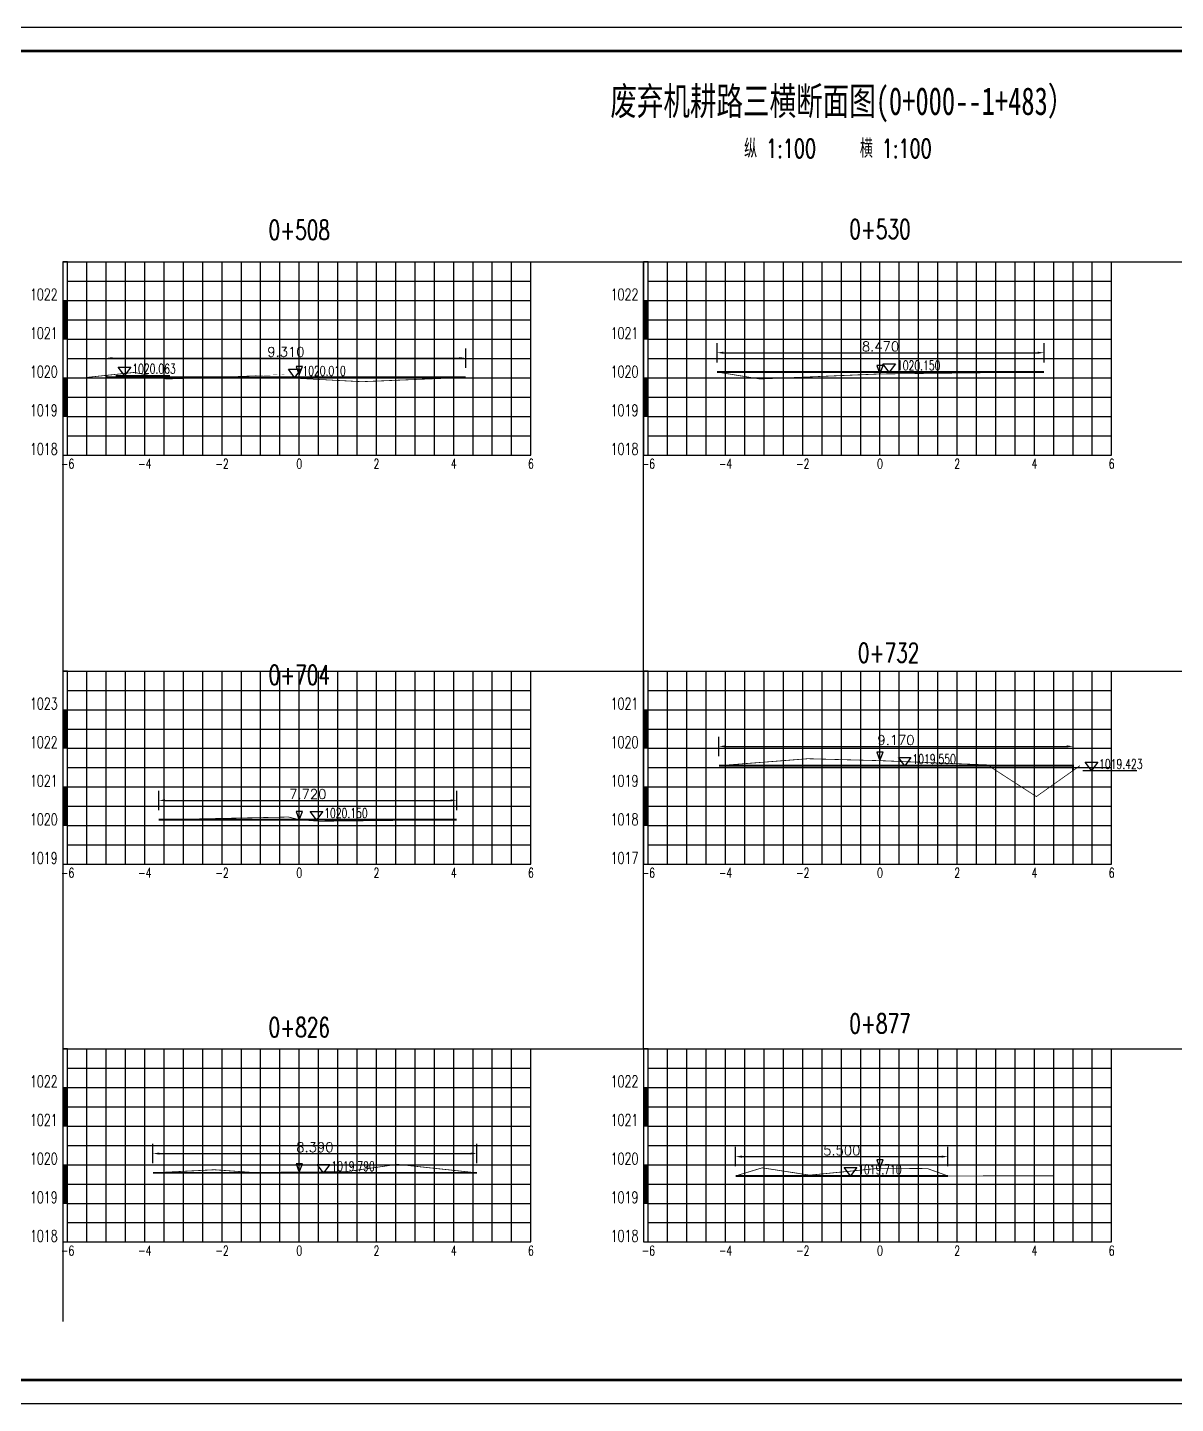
# Model space of a CAD drawing. Extents: x 695776 to 1250176, y 4443437 to 9025597.
# Drawn here: x 850887 to 880620, y 4538450 to 4574090 of the extents above; entities that cross this region are included whole.
import ezdxf
from ezdxf.enums import TextEntityAlignment as Align

# ---------------------------------------------------------------- set-up
doc = ezdxf.new("R2010")
doc.units = 0
doc.header["$LTSCALE"] = 0.5
doc.header["$PDSIZE"] = 0.2
doc.linetypes.add('ACAD_ISO07W100', pattern=[3.5, 0.5, -3])
doc.linetypes.add('CENTER2', pattern=[28.575000000000003, 19.05, -3.175, 3.175, -3.175])
doc.layers.get('0').update_dxf_attribs({"linetype": 'CONTINUOUS'})
doc.layers.get('Defpoints').update_dxf_attribs({"linetype": 'CONTINUOUS'})
for name, color, linetype in [('KEDU', 7, 'CONTINUOUS'), ('MIGE', 4, 'ACAD_ISO07W100'), ('MIGE1', 11, 'CONTINUOUS'), ('SANJIAO', 212, 'CONTINUOUS'), ('SHEJI', 1, 'CONTINUOUS'), ('YUANSHI', 2, 'CONTINUOUS'), ('YUANSHI1', 73, 'CONTINUOUS'), ('ZHOUXIAN', 20, 'CENTER2'), ('图框', 7, 'CONTINUOUS'), ('辅助线', 3, 'CONTINUOUS')]:
    doc.layers.add(name, color=color, linetype=linetype)
doc.styles.get("Standard").update_dxf_attribs({"font": 'rs.shx', "bigfont": 'hztxt.shx'})
doc.styles.add('仿宋', font='仿宋_GB2312.ttf', dxfattribs={"width": 0.7})
doc.dimstyles.get("Standard").update_dxf_attribs({"dimtxt": 0.18, "dimasz": 0.18, "dimexe": 0.18, "dimexo": 0.0625, "dimgap": 0.09, "dimtad": 0, "dimtih": 1, "dimtoh": 1, "dimdec": 4, "dimzin": 0, "dimdsep": 46, "dimtxsty": 'Standard', "dimcen": 0.09, "dimadec": 0, "dimazin": 0, "dimtfac": 1, "dimtdec": 4, "dimtofl": 0, "dimtmove": 0, "dimatfit": 3, "dimfxl": 0, "dimtolj": 1, "dimtzin": 0, "dimarcsym": 0})

# ---------------------------------------------------------------- blocks, each defined once
blk = doc.blocks.new('zhunghao')
blk.add_lwpolyline([(0, 0), (0.3260976615032547, 0.8632767448932555), (-0.3260976615032547, 0.8632767448932555), (0, 0)])
blk = doc.blocks.new('ele_sym08')
blk.add_line((0, 0), (5.596963321286434, 0))
blk.add_lwpolyline([(0.9009287351000239, -0.001867873536234299), (0.248733412096044, 0.861408871358158), (1.55312405811128, 0.861408871358158), (0.9009287351000239, -0.001867873536234299)])
at = {"width": 0.7}
blk.add_attdef('ELEVAT', (1.702886320053949, 0.1808272374633368), '', height=1, dxfattribs=at)
blk = doc.blocks.new('*D689')
at = {"color": 0, "lineweight": -2}
for p, q in [((852925.7556857187, 4565276.138782959), (852925.7556857187, 4565776.138782959)), ((853088.2556857187, 4565526.138782959), (862073.2556857188, 4565526.138782959)), ((862235.7556857188, 4565276.138782959), (862235.7556857188, 4565776.138782959))]:
    blk.add_line(p, q, dxfattribs=at)
at = {"color": 0}
for points in [[(853088.2556857187, 4565553.222116292), (853088.2556857187, 4565499.055449625), (852925.7556857187, 4565526.138782959)], [(862073.2556857188, 4565553.222116292), (862073.2556857188, 4565499.055449625), (862235.7556857188, 4565526.138782959)]]:
    blk.add_solid(points, dxfattribs=at)
at = {"layer": 'Defpoints', "color": 0}
for p in [(862235.7556857188, 4565526.138782959), (852925.7556857187, 4565026.138782959), (862235.7556857188, 4565026.138782959)]:
    blk.add_point(p, dxfattribs=at)
at = {"color": 0, "insert": (857580.7556857187, 4565688.638782959), "char_height": 250, "attachment_point": 5}
blk.add_mtext('\\A1;9.310', dxfattribs=at)
blk = doc.blocks.new('bc1_100')
blk.add_lwpolyline([(0.06354849044419097, 1), (-0.0629475173459575, 1), (-0.0629475173459575, 0), (0.06354849044419097, 0)], close=True)
at = {"width": 0.7}
blk.add_attdef('BC', text='', height=0.3, dxfattribs=at).set_placement((-0.1931060290080495, 0.007153968781494768), align=Align.RIGHT)
blk = doc.blocks.new('bc0_100')
for p, q in [((-0.06324800389507423, 1), (-0.06324800389507423, 0)), ((0.06324800389507423, 0), (0.06324800389507423, 1))]:
    blk.add_line(p, q)
at = {"const_width": 0.126496}
blk.add_lwpolyline([(0, 1), (0, 0)], dxfattribs=at)
at = {"width": 0.7}
blk.add_attdef('BC', text='', height=0.3, dxfattribs=at).set_placement((-0.1931060290080495, 0.007153968781494768), align=Align.RIGHT)
blk = doc.blocks.new('*D690')
at = {"color": 0, "lineweight": -2}
for p, q in [((868746.2261748246, 4565416.138782959), (868746.2261748246, 4565916.138782959)), ((877216.2261748258, 4565416.138782959), (877216.2261748258, 4565916.138782959)), ((868908.7261748246, 4565666.138782959), (877053.7261748258, 4565666.138782959))]:
    blk.add_line(p, q, dxfattribs=at)
at = {"color": 0}
for points in [[(868908.7261748246, 4565693.222116292), (868908.7261748246, 4565639.055449625), (868746.2261748246, 4565666.138782959)], [(877053.7261748258, 4565693.222116292), (877053.7261748258, 4565639.055449625), (877216.2261748258, 4565666.138782959)]]:
    blk.add_solid(points, dxfattribs=at)
at = {"layer": 'Defpoints', "color": 0}
for p in [(877216.2261748258, 4565666.138782959), (868746.2261748246, 4565166.138782959), (877216.2261748258, 4565166.138782959)]:
    blk.add_point(p, dxfattribs=at)
at = {"color": 0, "insert": (872981.2261748252, 4565828.638782959), "char_height": 250, "attachment_point": 5}
blk.add_mtext('\\A1;8.470', dxfattribs=at)
blk = doc.blocks.new('*D692')
at = {"color": 0, "lineweight": -2}
for p, q in [((854285.7556857171, 4553819.874052089), (854285.7556857171, 4554319.874052089)), ((862005.7556857188, 4553819.874052089), (862005.7556857188, 4554319.874052089)), ((854448.2556857171, 4554069.874052089), (861843.2556857188, 4554069.874052089))]:
    blk.add_line(p, q, dxfattribs=at)
at = {"color": 0}
for points in [[(854448.2556857171, 4554096.957385422), (854448.2556857171, 4554042.790718756), (854285.7556857171, 4554069.874052089)], [(861843.2556857188, 4554096.957385422), (861843.2556857188, 4554042.790718756), (862005.7556857188, 4554069.874052089)]]:
    blk.add_solid(points, dxfattribs=at)
at = {"layer": 'Defpoints', "color": 0}
for p in [(862005.7556857188, 4554069.874052089), (854285.7556857171, 4553569.874052089), (862005.7556857188, 4553569.874052089)]:
    blk.add_point(p, dxfattribs=at)
at = {"color": 0, "insert": (858145.755685718, 4554232.374052089), "char_height": 250, "attachment_point": 5}
blk.add_mtext('\\A1;7.720', dxfattribs=at)
blk = doc.blocks.new('*D693')
at = {"color": 0, "lineweight": -2}
for p, q in [((868796.2261748245, 4555219.874052089), (868796.2261748245, 4555719.874052089)), ((877966.2261748249, 4555219.874052089), (877966.2261748249, 4555719.874052089)), ((868958.7261748245, 4555469.874052089), (877803.7261748249, 4555469.874052089))]:
    blk.add_line(p, q, dxfattribs=at)
at = {"color": 0}
for points in [[(868958.7261748245, 4555496.957385422), (868958.7261748245, 4555442.790718756), (868796.2261748245, 4555469.874052089)], [(877803.7261748249, 4555496.957385422), (877803.7261748249, 4555442.790718756), (877966.2261748249, 4555469.874052089)]]:
    blk.add_solid(points, dxfattribs=at)
at = {"layer": 'Defpoints', "color": 0}
for p in [(877966.2261748249, 4555469.874052089), (868796.2261748245, 4554969.874052089), (877966.2261748249, 4554969.874052089)]:
    blk.add_point(p, dxfattribs=at)
at = {"color": 0, "insert": (873381.2261748246, 4555632.374052089), "char_height": 250, "attachment_point": 5}
blk.add_mtext('\\A1;9.170', dxfattribs=at)
blk = doc.blocks.new('*D675')
at = {"color": 0, "lineweight": -2}
for p, q in [((854135.7556857188, 4544673.590402161), (854135.7556857188, 4545173.590402161)), ((862525.755685719, 4544673.590402161), (862525.755685719, 4545173.590402161)), ((854298.2556857188, 4544923.590402161), (862363.255685719, 4544923.590402161))]:
    blk.add_line(p, q, dxfattribs=at)
at = {"color": 0}
for points in [[(854298.2556857188, 4544950.673735494), (854298.2556857188, 4544896.507068828), (854135.7556857188, 4544923.590402161)], [(862363.255685719, 4544950.673735494), (862363.255685719, 4544896.507068828), (862525.755685719, 4544923.590402161)]]:
    blk.add_solid(points, dxfattribs=at)
at = {"layer": 'Defpoints', "color": 0}
for p in [(862525.755685719, 4544923.590402161), (854135.7556857188, 4544423.590402161), (862525.755685719, 4544423.590402161)]:
    blk.add_point(p, dxfattribs=at)
at = {"color": 0, "insert": (858330.755685719, 4545086.090402161), "char_height": 250, "attachment_point": 5}
blk.add_mtext('\\A1;8.390', dxfattribs=at)
blk = doc.blocks.new('*D676')
at = {"color": 0, "lineweight": -2}
for p, q in [((869226.2261748246, 4544593.590402161), (869226.2261748246, 4545093.590402161)), ((869388.7261748246, 4544843.590402161), (874563.7261748252, 4544843.590402161)), ((874726.2261748252, 4544593.590402161), (874726.2261748252, 4545093.590402161))]:
    blk.add_line(p, q, dxfattribs=at)
at = {"color": 0}
for points in [[(869388.7261748246, 4544870.673735494), (869388.7261748246, 4544816.507068828), (869226.2261748246, 4544843.590402161)], [(874563.7261748252, 4544870.673735494), (874563.7261748252, 4544816.507068828), (874726.2261748252, 4544843.590402161)]]:
    blk.add_solid(points, dxfattribs=at)
at = {"layer": 'Defpoints', "color": 0}
for p in [(874726.2261748252, 4544843.590402161), (869226.2261748246, 4544343.590402161), (874726.2261748252, 4544343.590402161)]:
    blk.add_point(p, dxfattribs=at)
at = {"color": 0, "insert": (871976.2261748249, 4545006.090402161), "char_height": 250, "attachment_point": 5}
blk.add_mtext('\\A1;5.500', dxfattribs=at)

msp = doc.modelspace()

# ---------------------------------------------------------------- linework, layer by layer
at = {"layer": 'MIGE', "linetype": 'Continuous'}
for p, q in [((852425.7556857187, 4563016.138782959), (852425.7556857187, 4568016.138782959)), ((853425.7556857187, 4563016.138782959), (853425.7556857187, 4568016.138782959)), ((854425.7556857187, 4563016.138782959), (854425.7556857187, 4568016.138782959)), ((855425.7556857187, 4563016.138782959), (855425.7556857187, 4568016.138782959)), ((856425.7556857187, 4563016.138782959), (856425.7556857187, 4568016.138782959)), ((857425.7556857187, 4563016.138782959), (857425.7556857187, 4568016.138782959)), ((858425.7556857187, 4563016.138782959), (858425.7556857187, 4568016.138782959)), ((859425.7556857187, 4563016.138782959), (859425.7556857187, 4568016.138782959)), ((860425.7556857187, 4563016.138782959), (860425.7556857187, 4568016.138782959)), ((861425.7556857187, 4563016.138782959), (861425.7556857187, 4568016.138782959)), ((862425.7556857187, 4563016.138782959), (862425.7556857187, 4568016.138782959)), ((863425.7556857187, 4563016.138782959), (863425.7556857187, 4568016.138782959)), ((867466.2261748249, 4563016.138782959), (867466.2261748249, 4568016.138782959)), ((868466.2261748249, 4563016.138782959), (868466.2261748249, 4568016.138782959)), ((869466.2261748249, 4563016.138782959), (869466.2261748249, 4568016.138782959)), ((870466.2261748249, 4563016.138782959), (870466.2261748249, 4568016.138782959)), ((871466.2261748249, 4563016.138782959), (871466.2261748249, 4568016.138782959)), ((872466.2261748249, 4563016.138782959), (872466.2261748249, 4568016.138782959)), ((873466.2261748249, 4563016.138782959), (873466.2261748249, 4568016.138782959)), ((874466.2261748249, 4563016.138782959), (874466.2261748249, 4568016.138782959)), ((875466.2261748249, 4563016.138782959), (875466.2261748249, 4568016.138782959)), ((876466.2261748249, 4563016.138782959), (876466.2261748249, 4568016.138782959)), ((877466.2261748249, 4563016.138782959), (877466.2261748249, 4568016.138782959)), ((878466.2261748249, 4563016.138782959), (878466.2261748249, 4568016.138782959)), ((851925.7556857187, 4567516.138782959), (863925.7556857187, 4567516.138782959)), ((866966.2261748249, 4567516.138782959), (878966.2261748249, 4567516.138782959)), ((851925.7556857187, 4566516.138782959), (863925.7556857187, 4566516.138782959)), ((866966.2261748249, 4566516.138782959), (878966.2261748249, 4566516.138782959)), ((851925.7556857187, 4565516.138782959), (863925.7556857187, 4565516.138782959)), ((866966.2261748249, 4565516.138782959), (878966.2261748249, 4565516.138782959)), ((851925.7556857187, 4564516.138782959), (863925.7556857187, 4564516.138782959)), ((866966.2261748249, 4564516.138782959), (878966.2261748249, 4564516.138782959)), ((851925.7556857187, 4563516.138782959), (863925.7556857187, 4563516.138782959)), ((866966.2261748249, 4563516.138782959), (878966.2261748249, 4563516.138782959)), ((852425.7556857187, 4552419.874052089), (852425.7556857187, 4557419.874052089)), ((853425.7556857187, 4552419.874052089), (853425.7556857187, 4557419.874052089)), ((854425.7556857187, 4552419.874052089), (854425.7556857187, 4557419.874052089)), ((855425.7556857187, 4552419.874052089), (855425.7556857187, 4557419.874052089)), ((856425.7556857187, 4552419.874052089), (856425.7556857187, 4557419.874052089)), ((857425.7556857187, 4552419.874052089), (857425.7556857187, 4557419.874052089)), ((858425.7556857187, 4552419.874052089), (858425.7556857187, 4557419.874052089)), ((859425.7556857187, 4552419.874052089), (859425.7556857187, 4557419.874052089)), ((860425.7556857187, 4552419.874052089), (860425.7556857187, 4557419.874052089)), ((861425.7556857187, 4552419.874052089), (861425.7556857187, 4557419.874052089)), ((862425.7556857187, 4552419.874052089), (862425.7556857187, 4557419.874052089)), ((863425.7556857187, 4552419.874052089), (863425.7556857187, 4557419.874052089)), ((867466.2261748249, 4552419.874052089), (867466.2261748249, 4557419.874052089)), ((868466.2261748249, 4552419.874052089), (868466.2261748249, 4557419.874052089)), ((869466.2261748249, 4552419.874052089), (869466.2261748249, 4557419.874052089)), ((870466.2261748249, 4552419.874052089), (870466.2261748249, 4557419.874052089)), ((871466.2261748249, 4552419.874052089), (871466.2261748249, 4557419.874052089)), ((872466.2261748249, 4552419.874052089), (872466.2261748249, 4557419.874052089)), ((873466.2261748249, 4552419.874052089), (873466.2261748249, 4557419.874052089)), ((874466.2261748249, 4552419.874052089), (874466.2261748249, 4557419.874052089)), ((875466.2261748249, 4552419.874052089), (875466.2261748249, 4557419.874052089)), ((876466.2261748249, 4552419.874052089), (876466.2261748249, 4557419.874052089)), ((877466.2261748249, 4552419.874052089), (877466.2261748249, 4557419.874052089)), ((878466.2261748249, 4552419.874052089), (878466.2261748249, 4557419.874052089)), ((851925.7556857187, 4556919.874052089), (863925.7556857187, 4556919.874052089)), ((866966.2261748249, 4556919.874052089), (878966.2261748249, 4556919.874052089)), ((851925.7556857187, 4555919.874052089), (863925.7556857187, 4555919.874052089)), ((866966.2261748249, 4555919.874052089), (878966.2261748249, 4555919.874052089)), ((851925.7556857187, 4554919.874052089), (863925.7556857187, 4554919.874052089)), ((866966.2261748249, 4554919.874052089), (878966.2261748249, 4554919.874052089)), ((851925.7556857187, 4553919.874052089), (863925.7556857187, 4553919.874052089)), ((866966.2261748249, 4553919.874052089), (878966.2261748249, 4553919.874052089)), ((851925.7556857187, 4552919.874052089), (863925.7556857187, 4552919.874052089)), ((866966.2261748249, 4552919.874052089), (878966.2261748249, 4552919.874052089)), ((852425.7556857187, 4542633.590402161), (852425.7556857187, 4547633.590402161)), ((853425.7556857187, 4542633.590402161), (853425.7556857187, 4547633.590402161)), ((854425.7556857187, 4542633.590402161), (854425.7556857187, 4547633.590402161)), ((855425.7556857187, 4542633.590402161), (855425.7556857187, 4547633.590402161)), ((856425.7556857187, 4542633.590402161), (856425.7556857187, 4547633.590402161)), ((857425.7556857187, 4542633.590402161), (857425.7556857187, 4547633.590402161)), ((858425.7556857187, 4542633.590402161), (858425.7556857187, 4547633.590402161)), ((859425.7556857187, 4542633.590402161), (859425.7556857187, 4547633.590402161)), ((860425.7556857187, 4542633.590402161), (860425.7556857187, 4547633.590402161)), ((861425.7556857187, 4542633.590402161), (861425.7556857187, 4547633.590402161)), ((862425.7556857187, 4542633.590402161), (862425.7556857187, 4547633.590402161)), ((863425.7556857187, 4542633.590402161), (863425.7556857187, 4547633.590402161)), ((867466.2261748249, 4542633.590402161), (867466.2261748249, 4547633.590402161)), ((868466.2261748249, 4542633.590402161), (868466.2261748249, 4547633.590402161)), ((869466.2261748249, 4542633.590402161), (869466.2261748249, 4547633.590402161)), ((870466.2261748249, 4542633.590402161), (870466.2261748249, 4547633.590402161)), ((871466.2261748249, 4542633.590402161), (871466.2261748249, 4547633.590402161)), ((872466.2261748249, 4542633.590402161), (872466.2261748249, 4547633.590402161)), ((873466.2261748249, 4542633.590402161), (873466.2261748249, 4547633.590402161)), ((874466.2261748249, 4542633.590402161), (874466.2261748249, 4547633.590402161)), ((875466.2261748249, 4542633.590402161), (875466.2261748249, 4547633.590402161)), ((876466.2261748249, 4542633.590402161), (876466.2261748249, 4547633.590402161)), ((877466.2261748249, 4542633.590402161), (877466.2261748249, 4547633.590402161)), ((878466.2261748249, 4542633.590402161), (878466.2261748249, 4547633.590402161)), ((851925.7556857187, 4547133.590402161), (863925.7556857187, 4547133.590402161)), ((866966.2261748249, 4547133.590402161), (878966.2261748249, 4547133.590402161)), ((851925.7556857187, 4546133.590402161), (863925.7556857187, 4546133.590402161)), ((866966.2261748249, 4546133.590402161), (878966.2261748249, 4546133.590402161)), ((851925.7556857187, 4545133.590402161), (863925.7556857187, 4545133.590402161)), ((866966.2261748249, 4545133.590402161), (878966.2261748249, 4545133.590402161)), ((851925.7556857187, 4544133.590402161), (863925.7556857187, 4544133.590402161)), ((866966.2261748249, 4544133.590402161), (878966.2261748249, 4544133.590402161)), ((851925.7556857187, 4543133.590402161), (863925.7556857187, 4543133.590402161)), ((866966.2261748249, 4543133.590402161), (878966.2261748249, 4543133.590402161))]:
    msp.add_line(p, q, dxfattribs=at)
at = {"layer": 'MIGE1'}
for p, q in [((851925.7556857187, 4568016.138782959), (863925.7556857187, 4568016.138782959)), ((851925.7556857187, 4563016.138782959), (851925.7556857187, 4568016.138782959)), ((852925.7556857187, 4563016.138782959), (852925.7556857187, 4568016.138782959)), ((853925.7556857187, 4563016.138782959), (853925.7556857187, 4568016.138782959)), ((854925.7556857187, 4563016.138782959), (854925.7556857187, 4568016.138782959)), ((855925.7556857187, 4563016.138782959), (855925.7556857187, 4568016.138782959)), ((856925.7556857187, 4563016.138782959), (856925.7556857187, 4568016.138782959)), ((857925.7556857187, 4563016.138782959), (857925.7556857187, 4568016.138782959)), ((858925.7556857187, 4563016.138782959), (858925.7556857187, 4568016.138782959)), ((859925.7556857187, 4563016.138782959), (859925.7556857187, 4568016.138782959)), ((860925.7556857187, 4563016.138782959), (860925.7556857187, 4568016.138782959)), ((861925.7556857187, 4563016.138782959), (861925.7556857187, 4568016.138782959)), ((862925.7556857187, 4563016.138782959), (862925.7556857187, 4568016.138782959)), ((863925.7556857187, 4563016.138782959), (863925.7556857187, 4568016.138782959)), ((866966.2261748249, 4568016.138782959), (878966.2261748249, 4568016.138782959)), ((866966.2261748249, 4563016.138782959), (866966.2261748249, 4568016.138782959)), ((867966.2261748249, 4563016.138782959), (867966.2261748249, 4568016.138782959)), ((868966.2261748249, 4563016.138782959), (868966.2261748249, 4568016.138782959)), ((869966.2261748249, 4563016.138782959), (869966.2261748249, 4568016.138782959)), ((870966.2261748249, 4563016.138782959), (870966.2261748249, 4568016.138782959)), ((871966.2261748249, 4563016.138782959), (871966.2261748249, 4568016.138782959)), ((872966.2261748249, 4563016.138782959), (872966.2261748249, 4568016.138782959)), ((873966.2261748249, 4563016.138782959), (873966.2261748249, 4568016.138782959)), ((874966.2261748249, 4563016.138782959), (874966.2261748249, 4568016.138782959)), ((875966.2261748249, 4563016.138782959), (875966.2261748249, 4568016.138782959)), ((876966.2261748249, 4563016.138782959), (876966.2261748249, 4568016.138782959)), ((877966.2261748249, 4563016.138782959), (877966.2261748249, 4568016.138782959)), ((878966.2261748249, 4563016.138782959), (878966.2261748249, 4568016.138782959)), ((851925.7556857187, 4567016.138782959), (863925.7556857187, 4567016.138782959)), ((866966.2261748249, 4567016.138782959), (878966.2261748249, 4567016.138782959)), ((851925.7556857187, 4566016.138782959), (863925.7556857187, 4566016.138782959)), ((866966.2261748249, 4566016.138782959), (878966.2261748249, 4566016.138782959)), ((851925.7556857187, 4565016.138782959), (863925.7556857187, 4565016.138782959)), ((866966.2261748249, 4565016.138782959), (878966.2261748249, 4565016.138782959)), ((851925.7556857187, 4564016.138782959), (863925.7556857187, 4564016.138782959)), ((866966.2261748249, 4564016.138782959), (878966.2261748249, 4564016.138782959)), ((851925.7556857187, 4563016.138782959), (863925.7556857187, 4563016.138782959)), ((866966.2261748249, 4563016.138782959), (878966.2261748249, 4563016.138782959)), ((851925.7556857187, 4557419.874052089), (863925.7556857187, 4557419.874052089)), ((851925.7556857187, 4552419.874052089), (851925.7556857187, 4557419.874052089)), ((852925.7556857187, 4552419.874052089), (852925.7556857187, 4557419.874052089)), ((853925.7556857187, 4552419.874052089), (853925.7556857187, 4557419.874052089)), ((854925.7556857187, 4552419.874052089), (854925.7556857187, 4557419.874052089)), ((855925.7556857187, 4552419.874052089), (855925.7556857187, 4557419.874052089)), ((856925.7556857187, 4552419.874052089), (856925.7556857187, 4557419.874052089)), ((857925.7556857187, 4552419.874052089), (857925.7556857187, 4557419.874052089)), ((858925.7556857187, 4552419.874052089), (858925.7556857187, 4557419.874052089)), ((859925.7556857187, 4552419.874052089), (859925.7556857187, 4557419.874052089)), ((860925.7556857187, 4552419.874052089), (860925.7556857187, 4557419.874052089)), ((861925.7556857187, 4552419.874052089), (861925.7556857187, 4557419.874052089)), ((862925.7556857187, 4552419.874052089), (862925.7556857187, 4557419.874052089)), ((863925.7556857187, 4552419.874052089), (863925.7556857187, 4557419.874052089)), ((866966.2261748249, 4557419.874052089), (878966.2261748249, 4557419.874052089)), ((866966.2261748249, 4552419.874052089), (866966.2261748249, 4557419.874052089)), ((867966.2261748249, 4552419.874052089), (867966.2261748249, 4557419.874052089)), ((868966.2261748249, 4552419.874052089), (868966.2261748249, 4557419.874052089)), ((869966.2261748249, 4552419.874052089), (869966.2261748249, 4557419.874052089)), ((870966.2261748249, 4552419.874052089), (870966.2261748249, 4557419.874052089)), ((871966.2261748249, 4552419.874052089), (871966.2261748249, 4557419.874052089)), ((872966.2261748249, 4552419.874052089), (872966.2261748249, 4557419.874052089)), ((873966.2261748249, 4552419.874052089), (873966.2261748249, 4557419.874052089)), ((874966.2261748249, 4552419.874052089), (874966.2261748249, 4557419.874052089)), ((875966.2261748249, 4552419.874052089), (875966.2261748249, 4557419.874052089)), ((876966.2261748249, 4552419.874052089), (876966.2261748249, 4557419.874052089)), ((877966.2261748249, 4552419.874052089), (877966.2261748249, 4557419.874052089)), ((878966.2261748249, 4552419.874052089), (878966.2261748249, 4557419.874052089)), ((851925.7556857187, 4556419.874052089), (863925.7556857187, 4556419.874052089)), ((866966.2261748249, 4556419.874052089), (878966.2261748249, 4556419.874052089)), ((851925.7556857187, 4555419.874052089), (863925.7556857187, 4555419.874052089)), ((866966.2261748249, 4555419.874052089), (878966.2261748249, 4555419.874052089)), ((851925.7556857187, 4554419.874052089), (863925.7556857187, 4554419.874052089)), ((866966.2261748249, 4554419.874052089), (878966.2261748249, 4554419.874052089)), ((851925.7556857187, 4553419.874052089), (863925.7556857187, 4553419.874052089)), ((866966.2261748249, 4553419.874052089), (878966.2261748249, 4553419.874052089)), ((851925.7556857187, 4552419.874052089), (863925.7556857187, 4552419.874052089)), ((866966.2261748249, 4552419.874052089), (878966.2261748249, 4552419.874052089)), ((851925.7556857187, 4547633.590402161), (863925.7556857187, 4547633.590402161)), ((851925.7556857187, 4542633.590402161), (851925.7556857187, 4547633.590402161)), ((852925.7556857187, 4542633.590402161), (852925.7556857187, 4547633.590402161)), ((853925.7556857187, 4542633.590402161), (853925.7556857187, 4547633.590402161)), ((854925.7556857187, 4542633.590402161), (854925.7556857187, 4547633.590402161)), ((855925.7556857187, 4542633.590402161), (855925.7556857187, 4547633.590402161)), ((856925.7556857187, 4542633.590402161), (856925.7556857187, 4547633.590402161)), ((857925.7556857187, 4542633.590402161), (857925.7556857187, 4547633.590402161)), ((858925.7556857187, 4542633.590402161), (858925.7556857187, 4547633.590402161)), ((859925.7556857187, 4542633.590402161), (859925.7556857187, 4547633.590402161)), ((860925.7556857187, 4542633.590402161), (860925.7556857187, 4547633.590402161)), ((861925.7556857187, 4542633.590402161), (861925.7556857187, 4547633.590402161)), ((862925.7556857187, 4542633.590402161), (862925.7556857187, 4547633.590402161)), ((863925.7556857187, 4542633.590402161), (863925.7556857187, 4547633.590402161)), ((866966.2261748249, 4547633.590402161), (878966.2261748249, 4547633.590402161)), ((866966.2261748249, 4542633.590402161), (866966.2261748249, 4547633.590402161)), ((867966.2261748249, 4542633.590402161), (867966.2261748249, 4547633.590402161)), ((868966.2261748249, 4542633.590402161), (868966.2261748249, 4547633.590402161)), ((869966.2261748249, 4542633.590402161), (869966.2261748249, 4547633.590402161)), ((870966.2261748249, 4542633.590402161), (870966.2261748249, 4547633.590402161)), ((871966.2261748249, 4542633.590402161), (871966.2261748249, 4547633.590402161)), ((872966.2261748249, 4542633.590402161), (872966.2261748249, 4547633.590402161)), ((873966.2261748249, 4542633.590402161), (873966.2261748249, 4547633.590402161)), ((874966.2261748249, 4542633.590402161), (874966.2261748249, 4547633.590402161)), ((875966.2261748249, 4542633.590402161), (875966.2261748249, 4547633.590402161)), ((876966.2261748249, 4542633.590402161), (876966.2261748249, 4547633.590402161)), ((877966.2261748249, 4542633.590402161), (877966.2261748249, 4547633.590402161)), ((878966.2261748249, 4542633.590402161), (878966.2261748249, 4547633.590402161)), ((851925.7556857187, 4546633.590402161), (863925.7556857187, 4546633.590402161)), ((866966.2261748249, 4546633.590402161), (878966.2261748249, 4546633.590402161)), ((851925.7556857187, 4545633.590402161), (863925.7556857187, 4545633.590402161)), ((866966.2261748249, 4545633.590402161), (878966.2261748249, 4545633.590402161)), ((851925.7556857187, 4544633.590402161), (863925.7556857187, 4544633.590402161)), ((866966.2261748249, 4544633.590402161), (878966.2261748249, 4544633.590402161)), ((851925.7556857187, 4543633.590402161), (863925.7556857187, 4543633.590402161)), ((866966.2261748249, 4543633.590402161), (878966.2261748249, 4543633.590402161)), ((851925.7556857187, 4542633.590402161), (863925.7556857187, 4542633.590402161)), ((866966.2261748249, 4542633.590402161), (878966.2261748249, 4542633.590402161))]:
    msp.add_line(p, q, dxfattribs=at)
at = {"layer": 'SHEJI', "const_width": 50}
for points in [[(868746.2261748246, 4565166.138782959), (872966.2261748249, 4565166.138782959), (877216.2261748258, 4565166.138782959)], [(852925.7556857187, 4565079.606524894), (852925.7556857187, 4565026.138782959), (854290.4615680721, 4565026.138782959), (855736.6647766266, 4565026.138782959), (857925.7556857187, 4565026.138782959), (862235.7556857188, 4565026.138782959)], [(868796.2261748245, 4554969.874052089), (872966.2261748249, 4554969.874052089), (875777.2017845811, 4554969.874052089), (877966.2261748249, 4554969.874052089), (877966.2261748248, 4554842.44042377)], [(854285.7556857171, 4553569.874052089), (857925.7556857185, 4553569.874052089), (862005.7556857188, 4553569.874052089)], [(854135.7556857188, 4544423.590402161), (857925.7556857187, 4544423.590402161), (862525.755685719, 4544423.590402161)], [(869226.2261748246, 4544343.590402161), (872966.2261748249, 4544343.590402161), (874726.2261748252, 4544343.590402161)]]:
    msp.add_lwpolyline(points, dxfattribs=at)
at = {"layer": 'YUANSHI', "const_width": 20}
for points in [[(852925.7556857187, 4565079.606524894), (853655.7556857187, 4565156.138782959), (854290.4615680721, 4565026.138782959)], [(852415.7556857187, 4565026.138782959), (852925.7556857187, 4565079.606524894)], [(855736.6647766266, 4565026.138782959), (857925.7556857187, 4565096.138782959), (857925.7556857185, 4565026.138782959)], [(868796.2261748245, 4554969.874052089), (871096.2261748249, 4555149.874052089), (872966.2261748249, 4555099.874052089), (875746.2261748249, 4554989.874052089), (875777.2017845811, 4554969.874052089)], [(877966.2261748248, 4554842.44042377), (878146.2261748249, 4554969.874052089)], [(854285.7556857171, 4553569.874052089), (857645.7556857187, 4553639.874052089), (857925.7556857185, 4553569.874052089)], [(854135.7556857188, 4544423.590402161), (855725.7556857187, 4544503.590402161), (856715.7556857187, 4544433.590402161), (857925.7556857187, 4544443.590402161), (859135.7556857187, 4544453.590402161), (860465.7556857187, 4544643.590402161), (862525.755685719, 4544423.590402161)], [(869226.2261748246, 4544343.590402161), (869916.2261748249, 4544553.590402161), (871146.2261748249, 4544363.590402161), (872966.2261748249, 4544543.590402161), (874196.2261748249, 4544533.590402161), (874726.2261748246, 4544343.590402161)], [(874726.2261748246, 4544343.590402161), (877466.2261748249, 4544347.05636471)]]:
    msp.add_lwpolyline(points, dxfattribs=at)
at = {"layer": 'YUANSHI1', "const_width": 20}
for points in [[(868746.2261748246, 4565166.138782959), (869856.2261748249, 4564986.138782959), (872966.2261748249, 4565116.138782959), (877216.2261748258, 4565166.138782959)], [(854290.4615680721, 4565026.138782959), (854485.7556857187, 4564986.138782959), (855736.6647766266, 4565026.138782959)], [(857925.7556857185, 4565026.138782959), (857925.7556857187, 4564996.138782959), (859545.7556857187, 4564916.138782959), (862235.7556857202, 4565026.138782959)], [(875777.2017845811, 4554969.874052089), (877016.2261748249, 4554169.874052089), (877966.2261748248, 4554842.44042377)], [(857925.7556857185, 4553569.874052089), (858455.7556857187, 4553529.874052089), (862005.7556857178, 4553569.874052089)]]:
    msp.add_lwpolyline(points, dxfattribs=at)
at = {"layer": 'ZHOUXIAN'}
for p, q in [((857925.7556857187, 4564416.138782959), (857925.7556857187, 4565656.138782959)), ((872966.2261748249, 4564486.138782959), (872966.2261748249, 4565666.138782959)), ((872966.2261748249, 4553669.874052089), (872966.2261748249, 4555649.874052089)), ((857925.7556857187, 4553029.874052089), (857925.7556857187, 4554139.874052089)), ((872966.2261748249, 4543843.590402161), (872966.2261748249, 4545183.590402161)), ((857925.7556857187, 4543923.590402161), (857925.7556857187, 4545143.590402161))]:
    msp.add_line(p, q, dxfattribs=at)
at = {"layer": '图框', "linetype": 'Continuous', "lineweight": -2, "flags": 128}
msp.add_lwpolyline([(846976.0336699778, 4574089.609056844), (846976.0336699778, 4538449.609056844), (897376.0336699778, 4538449.609056844), (897376.0336699778, 4574089.609056844), (846976.0336699778, 4574089.609056844)], dxfattribs=at)
at = {"layer": '图框', "linetype": 'Continuous', "lineweight": 60, "flags": 128}
msp.add_lwpolyline([(849976.0336699778, 4573489.609056844), (896776.0336699778, 4573489.609056844), (896776.0336699778, 4539049.609056844), (849976.0336699778, 4539049.609056844), (849976.0336699778, 4573489.609056844)], dxfattribs=at)
at = {"layer": '辅助线'}
for points in [[(851799.5601683727, 4568016.138782959), (894665.0732841503, 4568016.138782959)], [(851799.5601683727, 4568016.138782959), (851799.5601683727, 4540573.065914036)], [(866840.0306574788, 4547633.590402161), (866840.0306574788, 4568016.138782959)], [(851799.5601683727, 4557419.874052089), (894254.9017845255, 4557419.874052089)], [(851799.5601683727, 4547633.590402161), (893804.8817447026, 4547633.590402161)]]:
    msp.add_lwpolyline(points, dxfattribs=at)

# ---------------------------------------------------------------- block references
at = {"xscale": 250, "yscale": 250, "zscale": 250}
for p, values in [((853175.7556857187, 4565079.606524894), {'ELEVAT': '1020.063'}), ((857580.7556857187, 4565026.138782959), {'ELEVAT': '1020.010'}), ((872981.2261748252, 4565166.138782959), {'ELEVAT': '1020.150'}), ((873381.2261748246, 4554969.874052089), {'ELEVAT': '1019.550'}), ((878216.2261748248, 4554842.44042377), {'ELEVAT': '1019.423'}), ((858145.755685718, 4553569.874052089), {'ELEVAT': '1020.150'}), ((858330.755685719, 4544423.590402161), {'ELEVAT': '1019.790'}), ((871976.2261748249, 4544343.590402161), {'ELEVAT': '1019.710'})]:
    msp.add_blockref('ele_sym08', p, dxfattribs=at).add_auto_attribs(values)
at = {"layer": 'KEDU', "xscale": 1000, "yscale": 1000, "zscale": 1000}
for name, p, values in [('bc1_100', (851862.5076857187, 4567016.138782959), {'BC': '1022'}), ('bc1_100', (866902.9781748248, 4567016.138782959), {'BC': '1022'}), ('bc0_100', (851862.5076857187, 4566016.138782959), {'BC': '1021'}), ('bc0_100', (866902.9781748248, 4566016.138782959), {'BC': '1021'}), ('bc1_100', (851862.5076857187, 4565016.138782959), {'BC': '1020'}), ('bc1_100', (866902.9781748248, 4565016.138782959), {'BC': '1020'}), ('bc0_100', (851862.5076857187, 4564016.138782959), {'BC': '1019'}), ('bc0_100', (866902.9781748248, 4564016.138782959), {'BC': '1019'}), ('bc1_100', (851862.5076857187, 4563016.138782959), {'BC': '1018'}), ('bc1_100', (866902.9781748248, 4563016.138782959), {'BC': '1018'}), ('bc1_100', (851862.5076857187, 4556419.874052089), {'BC': '1023'}), ('bc1_100', (866902.9781748248, 4556419.874052089), {'BC': '1021'}), ('bc0_100', (851862.5076857187, 4555419.874052089), {'BC': '1022'}), ('bc0_100', (866902.9781748248, 4555419.874052089), {'BC': '1020'}), ('bc1_100', (851862.5076857187, 4554419.874052089), {'BC': '1021'}), ('bc1_100', (866902.9781748248, 4554419.874052089), {'BC': '1019'}), ('bc0_100', (851862.5076857187, 4553419.874052089), {'BC': '1020'}), ('bc0_100', (866902.9781748248, 4553419.874052089), {'BC': '1018'}), ('bc1_100', (851862.5076857187, 4552419.874052089), {'BC': '1019'}), ('bc1_100', (866902.9781748248, 4552419.874052089), {'BC': '1017'}), ('bc1_100', (851862.5076857187, 4546633.590402161), {'BC': '1022'}), ('bc1_100', (866902.9781748248, 4546633.590402161), {'BC': '1022'}), ('bc0_100', (851862.5076857187, 4545633.590402161), {'BC': '1021'}), ('bc0_100', (866902.9781748248, 4545633.590402161), {'BC': '1021'}), ('bc1_100', (851862.5076857187, 4544633.590402161), {'BC': '1020'}), ('bc1_100', (866902.9781748248, 4544633.590402161), {'BC': '1020'}), ('bc0_100', (851862.5076857187, 4543633.590402161), {'BC': '1019'}), ('bc0_100', (866902.9781748248, 4543633.590402161), {'BC': '1019'}), ('bc1_100', (851862.5076857187, 4542633.590402161), {'BC': '1018'}), ('bc1_100', (866902.9781748248, 4542633.590402161), {'BC': '1018'})]:
    msp.add_blockref(name, p, dxfattribs=at).add_auto_attribs(values)
at = {"layer": 'SANJIAO', "xscale": 250, "yscale": 250, "zscale": 250}
for p in [(857925.7556857187, 4565096.138782959), (872966.2261748249, 4565116.138782959), (872966.2261748249, 4555099.874052089), (857925.7556857187, 4553569.874052089), (857925.7556857187, 4544443.590402161), (872966.2261748249, 4544543.590402161)]:
    msp.add_blockref('zhunghao', p, dxfattribs=at)

# ---------------------------------------------------------------- texts
at = {"width": 0.7}
for s, p in [('0+508', (857925.7556857187, 4568596.138782959)), ('0+530', (872966.2261748249, 4568616.138782959)), ('0+732', (873189.3164974336, 4557644.760931574)), ('0+704', (857925.7556857187, 4557069.874052089)), ('0+826', (857925.7556857187, 4547943.590402161)), ('0+877', (872966.2261748249, 4548043.590402161))]:
    msp.add_text(s, height=500, dxfattribs=at).set_placement(p, align=Align.CENTER)
at = {"layer": 'KEDU', "width": 0.7}
for s, p in [('-6', (851925.7556857187, 4562666.138782959)), ('-4', (853925.7556857187, 4562666.138782959)), ('-2', (855925.7556857187, 4562666.138782959)), ('0', (857925.7556857187, 4562666.138782959)), ('0', (857925.7556857187, 4562666.138782959)), ('2', (859925.7556857187, 4562666.138782959)), ('4', (861925.7556857187, 4562666.138782959)), ('6', (863925.7556857187, 4562666.138782959)), ('-6', (866966.2261748249, 4562666.138782959)), ('-4', (868966.2261748249, 4562666.138782959)), ('-2', (870966.2261748249, 4562666.138782959)), ('0', (872966.2261748249, 4562666.138782959)), ('0', (872966.2261748249, 4562666.138782959)), ('2', (874966.2261748249, 4562666.138782959)), ('4', (876966.2261748249, 4562666.138782959)), ('6', (878966.2261748249, 4562666.138782959)), ('-6', (851925.7556857187, 4552069.874052089)), ('-4', (853925.7556857187, 4552069.874052089)), ('-2', (855925.7556857187, 4552069.874052089)), ('0', (857925.7556857187, 4552069.874052089)), ('0', (857925.7556857187, 4552069.874052089)), ('2', (859925.7556857187, 4552069.874052089)), ('4', (861925.7556857187, 4552069.874052089)), ('6', (863925.7556857187, 4552069.874052089)), ('-6', (866966.2261748249, 4552069.874052089)), ('-4', (868966.2261748249, 4552069.874052089)), ('-2', (870966.2261748249, 4552069.874052089)), ('0', (872966.2261748249, 4552069.874052089)), ('0', (872966.2261748249, 4552069.874052089)), ('2', (874966.2261748249, 4552069.874052089)), ('4', (876966.2261748249, 4552069.874052089)), ('6', (878966.2261748249, 4552069.874052089)), ('-6', (851925.7556857187, 4542283.590402161)), ('-4', (853925.7556857187, 4542283.590402161)), ('-2', (855925.7556857187, 4542283.590402161)), ('0', (857925.7556857187, 4542283.590402161)), ('0', (857925.7556857187, 4542283.590402161)), ('2', (859925.7556857187, 4542283.590402161)), ('4', (861925.7556857187, 4542283.590402161)), ('6', (863925.7556857187, 4542283.590402161)), ('-6', (866966.2261748249, 4542283.590402161)), ('-4', (868966.2261748249, 4542283.590402161)), ('-2', (870966.2261748249, 4542283.590402161)), ('0', (872966.2261748249, 4542283.590402161)), ('0', (872966.2261748249, 4542283.590402161)), ('2', (874966.2261748249, 4542283.590402161)), ('4', (876966.2261748249, 4542283.590402161)), ('6', (878966.2261748249, 4542283.590402161))]:
    msp.add_text(s, height=250, dxfattribs=at).set_placement(p, align=Align.CENTER)
at = {"layer": '图框', "style": '仿宋', "width": 0.7}
msp.add_text('废弃机耕路三横断面图(0+000--1+483）', height=720, dxfattribs=at).set_placement((871991.0062563632, 4571823.83488794), align=Align.CENTER)
at = {"layer": '图框', "width": 0.7}
for p in [(871877.6977154788, 4570714.668926761), (871877.7003065151, 4570714.669398722)]:
    msp.add_text('纵 1:100    横 1:100', height=480, dxfattribs=at).set_placement(p, align=Align.CENTER)

# ---------------------------------------------------------------- dimensions: what is measured, and where the dimension line sits
for base, p1, p2, picture, middle in [((862235.7556857188, 4565526.138782959), (852925.7556857187, 4565026.138782959), (862235.7556857188, 4565026.138782959), '*D689', (857580.7556857187, 4565688.638782959)), ((877216.2261748258, 4565666.138782959), (868746.2261748246, 4565166.138782959), (877216.2261748258, 4565166.138782959), '*D690', (872981.2261748252, 4565828.638782959)), ((877966.2261748249, 4555469.874052089), (868796.2261748245, 4554969.874052089), (877966.2261748249, 4554969.874052089), '*D693', (873381.2261748246, 4555632.374052089)), ((862005.7556857188, 4554069.874052089), (854285.7556857171, 4553569.874052089), (862005.7556857188, 4553569.874052089), '*D692', (858145.755685718, 4554232.374052089)), ((862525.755685719, 4544923.590402161), (854135.7556857188, 4544423.590402161), (862525.755685719, 4544423.590402161), '*D675', (858330.755685719, 4545086.090402161)), ((874726.2261748252, 4544843.590402161), (869226.2261748246, 4544343.590402161), (874726.2261748252, 4544343.590402161), '*D676', (871976.2261748249, 4545006.090402161))]:
    dim = msp.add_linear_dim(base=base, p1=p1, p2=p2, dimstyle='Standard', override={"dimtxt": 250, "dimasz": 162.5, "dimexe": 250, "dimexo": 250, "dimgap": 37.5, "dimtad": 1, "dimtih": 0, "dimtoh": 0, "dimdec": 3, "dimlfac": 0.001})
    dim.commit()
    dim.dimension.update_dxf_attribs({"geometry": picture, "text_midpoint": middle})

doc.saveas('drawing.dxf')
